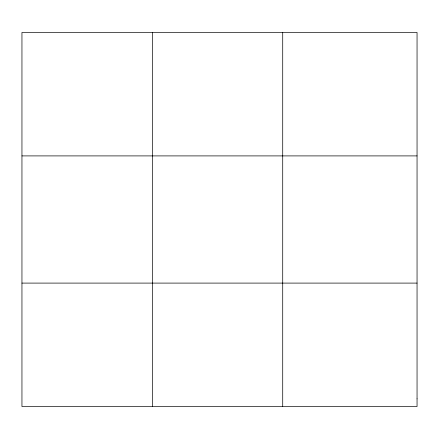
<?xml version="1.0" encoding="UTF-8"?>
<svg xmlns="http://www.w3.org/2000/svg" width="439" height="439" viewBox="0 0 439 439"><rect width="100%" height="100%" fill="white"/><g stroke="black" fill="none" stroke-linecap="round" stroke-linejoin="round"><path stroke-width="0.66" d="M152.333 32.459L152.333 406.541M282.716 32.459L282.716 406.541M21.95 155.905L417.05 155.905M21.95 283.095L417.05 283.095M417.05 398.826L417.05 406.541L21.95 406.541L21.95 32.459L417.05 32.459L417.05 398.826"/></g></svg>
